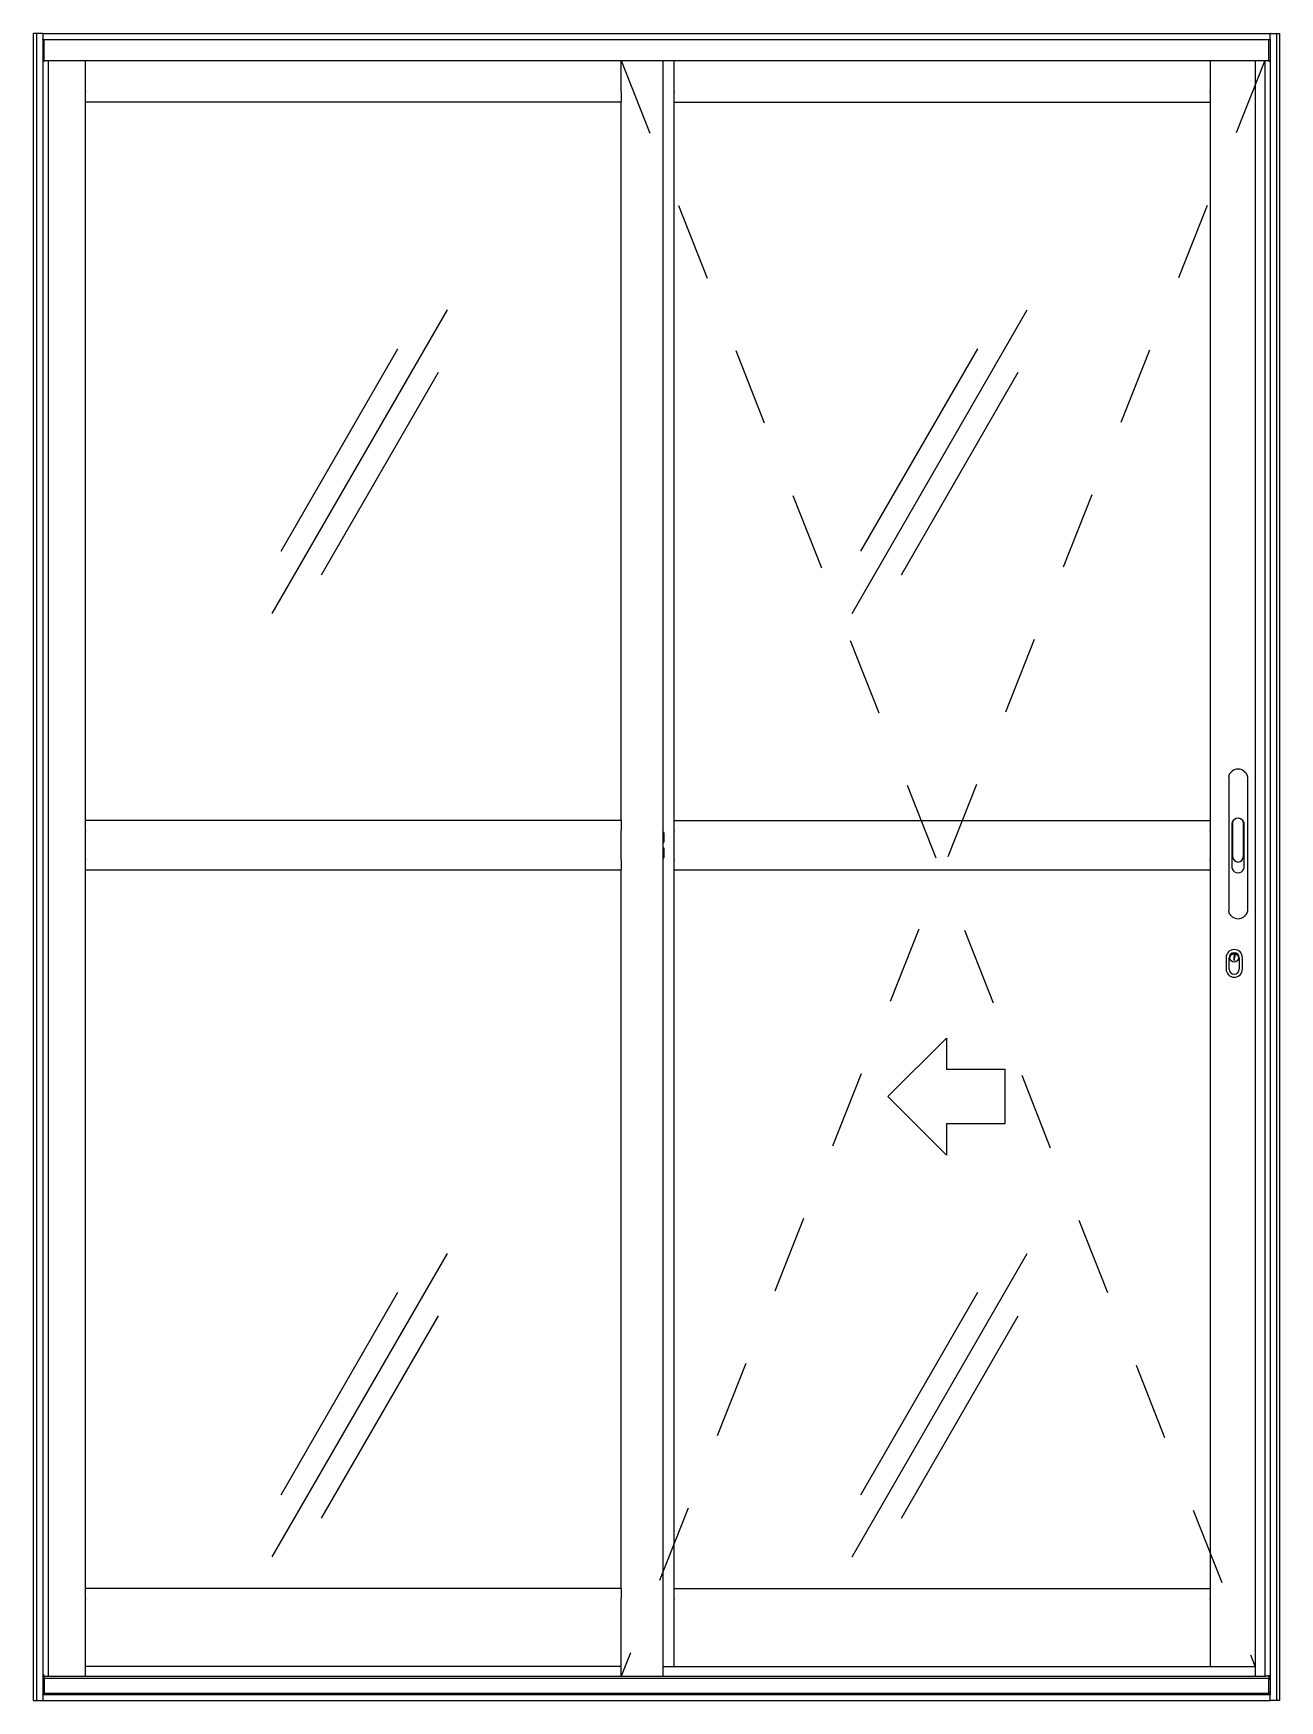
# Model space of a CAD drawing. Header units: millimetres. Extents: x 121.03 to 122.63, y 1065.91 to 1068.05.
import ezdxf

# ---------------------------------------------------------------- set-up
doc = ezdxf.new("R2010")
doc.units = ezdxf.units.MM
doc.header["$LTSCALE"] = 0.5
doc.linetypes.add('HIDDEN2', pattern=[0.1875, 0.125, -0.0625])
doc.layers.add('Gravia_Portas', color=1, linetype='Continuous')
doc.layers.add('Gravia_Portas_hidden2', color=1, linetype='HIDDEN2')

msp = doc.modelspace()

# ---------------------------------------------------------------- linework, layer by layer
at = {"layer": 'Gravia_Portas', "color": 2}
for p, q in [((121.0332, 1068.0468), (121.0336, 1068.0468)), ((121.0332, 1068.0468), (121.0332, 1065.9068)), ((121.0369, 1068.0468), (121.0336, 1068.0468)), ((121.0373, 1068.0468), (121.0369, 1068.0468)), ((121.0373, 1068.0468), (121.0377, 1068.0468)), ((121.0448, 1068.0468), (121.0377, 1068.0468)), ((121.0448, 1068.0468), (121.0452, 1068.0468)), ((121.0452, 1068.0464), (121.0452, 1068.0468)), ((121.0452, 1068.0468), (122.6212, 1068.0468)), ((122.6212, 1068.0468), (122.6212, 1068.0464)), ((122.6216, 1068.0468), (122.6212, 1068.0468)), ((122.6216, 1068.0468), (122.6287, 1068.0468)), ((122.6291, 1068.0468), (122.6287, 1068.0468)), ((122.6291, 1068.0468), (122.6295, 1068.0468)), ((122.6295, 1068.0468), (122.6328, 1068.0468)), ((122.6332, 1068.0468), (122.6328, 1068.0468)), ((122.6332, 1068.0468), (122.6332, 1065.9068)), ((121.0336, 1065.9068), (121.0332, 1065.9068)), ((121.0336, 1065.9068), (121.0369, 1065.9068)), ((121.0369, 1065.9068), (121.0373, 1065.9068)), ((121.0377, 1065.9068), (121.0373, 1065.9068)), ((121.0377, 1065.9068), (121.0448, 1065.9068)), ((121.0452, 1065.9068), (121.0448, 1065.9068)), ((121.0452, 1065.9068), (121.0452, 1065.9072)), ((121.0452, 1065.9068), (122.6212, 1065.9068)), ((122.6212, 1065.9072), (122.6212, 1065.9068)), ((122.6212, 1065.9068), (122.6216, 1065.9068)), ((122.6287, 1065.9068), (122.6216, 1065.9068)), ((122.6287, 1065.9068), (122.6291, 1065.9068)), ((122.6295, 1065.9068), (122.6291, 1065.9068)), ((122.6328, 1065.9068), (122.6295, 1065.9068)), ((122.6328, 1065.9068), (122.6332, 1065.9068))]:
    msp.add_line(p, q, dxfattribs=at)
at = {"layer": 'Gravia_Portas'}
for p, q in [((121.0373, 1068.0468), (121.0373, 1065.9068)), ((121.0452, 1068.0464), (121.0452, 1068.0393)), ((121.0452, 1068.0389), (121.0452, 1068.0393)), ((121.0452, 1068.0389), (122.6212, 1068.0389)), ((121.0452, 1068.0389), (121.0452, 1065.9147)), ((121.0472, 1068.0118), (121.0472, 1068.0389)), ((122.6192, 1068.0118), (122.6192, 1068.0389)), ((122.6212, 1068.0393), (122.6212, 1068.0464)), ((122.6212, 1068.0393), (122.6212, 1068.0389)), ((122.6212, 1068.0389), (122.6212, 1065.9147)), ((122.6291, 1068.0468), (122.6291, 1065.9068)), ((121.0472, 1068.0108), (121.0452, 1068.0108)), ((121.0472, 1068.0118), (122.6192, 1068.0118)), ((121.0472, 1068.0118), (121.0472, 1068.0108)), ((121.0522, 1068.0118), (121.0522, 1065.9383)), ((121.1, 1067.9727), (121.1, 1068.0118)), ((121.788, 1067.9727), (121.788, 1068.0118)), ((121.8418, 1065.9383), (121.8418, 1068.0118)), ((121.8559, 1067.9722), (121.8559, 1068.0118)), ((122.5439, 1068.0118), (122.5439, 1067.9722)), ((122.6017, 1068.0118), (122.6017, 1065.9383)), ((122.6142, 1068.0118), (122.6142, 1065.9383)), ((122.6192, 1068.0118), (122.6192, 1068.0108)), ((122.6212, 1068.0108), (122.6192, 1068.0108)), ((121.1, 1067.9727), (121.1, 1067.9718)), ((121.1, 1067.9594), (121.1, 1067.9718)), ((121.788, 1067.9718), (121.788, 1067.9727)), ((121.788, 1067.9718), (121.788, 1067.9594)), ((121.8559, 1067.9722), (121.8559, 1067.9713)), ((121.8559, 1067.9589), (121.8559, 1067.9713)), ((122.5439, 1067.9713), (122.5439, 1067.9722)), ((122.5439, 1067.9713), (122.5439, 1067.9589)), ((121.1, 1067.9594), (121.1, 1067.959)), ((121.1, 1067.0367), (121.1, 1067.959)), ((121.1, 1067.959), (121.788, 1067.959)), ((121.788, 1067.959), (121.788, 1067.9594)), ((121.788, 1067.0367), (121.788, 1067.959)), ((121.8559, 1067.9589), (121.8559, 1067.9585)), ((121.8559, 1067.9585), (122.5439, 1067.9585)), ((121.8559, 1067.0362), (121.8559, 1067.9585)), ((122.5439, 1067.9585), (122.5439, 1067.9589)), ((122.5439, 1067.9585), (122.5439, 1067.0362)), ((121.3398, 1067.3021), (121.5648, 1067.6918)), ((122.0842, 1067.3021), (122.3092, 1067.6918)), ((121.3513, 1067.382), (121.5013, 1067.6418)), ((122.0957, 1067.382), (122.2457, 1067.6418)), ((121.4032, 1067.352), (121.5532, 1067.6118)), ((122.1476, 1067.352), (122.2976, 1067.6118)), ((122.5678, 1067.0928), (122.5678, 1066.92)), ((122.5918, 1067.0928), (122.5918, 1066.92)), ((121.1, 1067.0367), (121.1, 1067.0363)), ((121.1, 1067.0367), (121.788, 1067.0367)), ((121.1, 1067.0238), (121.1, 1067.0363)), ((121.788, 1067.0363), (121.788, 1067.0367)), ((121.788, 1067.0363), (121.788, 1067.0238)), ((121.8559, 1067.0362), (121.8559, 1067.0358)), ((122.5439, 1067.0362), (121.8559, 1067.0362)), ((121.8559, 1067.0233), (121.8559, 1067.0358)), ((122.5439, 1067.0358), (122.5439, 1067.0362)), ((122.5439, 1067.0358), (122.5439, 1067.0233)), ((122.5719, 1067.0314), (122.5719, 1066.9773)), ((122.5732, 1066.9898), (122.5732, 1067.0346)), ((122.5865, 1067.0346), (122.5865, 1066.9898)), ((122.5878, 1066.9773), (122.5878, 1067.0314)), ((121.1, 1067.0238), (121.1, 1067.023)), ((121.1, 1066.9868), (121.1, 1067.023)), ((121.788, 1067.023), (121.788, 1067.0238)), ((121.788, 1066.9868), (121.788, 1067.023)), ((121.843, 1067.0096), (121.843, 1067.0202)), ((121.8559, 1067.0233), (121.8559, 1067.0225)), ((121.8559, 1066.9863), (121.8559, 1067.0225)), ((122.5439, 1067.0225), (122.5439, 1067.0233)), ((122.5439, 1067.0225), (122.5439, 1066.9863)), ((121.1, 1066.9868), (121.1, 1066.9859)), ((121.1, 1066.9735), (121.1, 1066.9859)), ((121.788, 1066.9859), (121.788, 1066.9868)), ((121.788, 1066.9859), (121.788, 1066.9735)), ((121.843, 1066.9896), (121.843, 1067.0002)), ((121.8559, 1066.9863), (121.8559, 1066.9854)), ((121.8559, 1066.973), (121.8559, 1066.9854)), ((122.5439, 1066.9854), (122.5439, 1066.9863)), ((122.5439, 1066.9854), (122.5439, 1066.973)), ((121.1, 1066.9735), (121.1, 1066.9731)), ((121.1, 1066.0508), (121.1, 1066.9731)), ((121.1, 1066.9731), (121.788, 1066.9731)), ((121.788, 1066.9731), (121.788, 1066.9735)), ((121.788, 1066.0508), (121.788, 1066.9731)), ((121.8559, 1066.973), (121.8559, 1066.9726)), ((122.5439, 1066.9726), (121.8559, 1066.9726)), ((121.8559, 1066.0503), (121.8559, 1066.9726)), ((122.5439, 1066.9726), (122.5439, 1066.973)), ((122.5439, 1066.9726), (122.5439, 1066.0503)), ((122.5644, 1066.8603), (122.5644, 1066.8458)), ((122.5684, 1066.8458), (122.5684, 1066.8603)), ((122.5743, 1066.8652), (122.5743, 1066.8639)), ((122.5743, 1066.8639), (122.5752, 1066.8634)), ((122.5752, 1066.8624), (122.5743, 1066.8611)), ((122.5743, 1066.8611), (122.5743, 1066.8572)), ((122.5743, 1066.8572), (122.5752, 1066.8572)), ((122.5752, 1066.8634), (122.5752, 1066.8624)), ((122.5752, 1066.8603), (122.576, 1066.8619)), ((122.5752, 1066.8572), (122.5752, 1066.8603)), ((122.576, 1066.8619), (122.576, 1066.8652)), ((122.5814, 1066.8603), (122.5814, 1066.8458)), ((122.5854, 1066.8458), (122.5854, 1066.8603)), ((121.3398, 1066.0912), (121.5648, 1066.4809)), ((122.0842, 1066.0912), (122.3092, 1066.4809)), ((121.3513, 1066.1711), (121.5013, 1066.4309)), ((122.0957, 1066.1711), (122.2457, 1066.4309)), ((121.4032, 1066.1411), (121.5532, 1066.4009)), ((122.1476, 1066.1411), (122.2976, 1066.4009)), ((121.788, 1066.0508), (121.1, 1066.0508)), ((121.1, 1066.0508), (121.1, 1066.0504)), ((121.1, 1066.0379), (121.1, 1066.0504)), ((121.788, 1066.0504), (121.788, 1066.0508)), ((121.788, 1066.0504), (121.788, 1066.0379)), ((122.5439, 1066.0503), (121.8559, 1066.0503)), ((121.8559, 1066.0503), (121.8559, 1066.0499)), ((121.8559, 1066.0374), (121.8559, 1066.0499)), ((122.5439, 1066.0499), (122.5439, 1066.0503)), ((122.5439, 1066.0499), (122.5439, 1066.0374)), ((121.1, 1066.0379), (121.1, 1066.0371)), ((121.1, 1065.9383), (121.1, 1066.0371)), ((121.788, 1066.0371), (121.788, 1066.0379)), ((121.788, 1065.9383), (121.788, 1066.0371)), ((121.8559, 1066.0374), (121.8559, 1066.0366)), ((121.8559, 1065.9503), (121.8559, 1066.0366)), ((122.5439, 1066.0366), (122.5439, 1066.0374)), ((122.5439, 1066.0366), (122.5439, 1065.9503)), ((121.0472, 1065.9393), (121.0452, 1065.9393)), ((121.0472, 1065.9343), (121.0452, 1065.9343)), ((121.0472, 1065.9361), (121.0472, 1065.9393)), ((121.0472, 1065.9383), (122.6143, 1065.9383)), ((121.0472, 1065.9343), (121.0472, 1065.9361)), ((122.6192, 1065.9353), (121.0472, 1065.9353)), ((121.0472, 1065.9343), (121.0472, 1065.9172)), ((121.788, 1065.9508), (121.1, 1065.9508)), ((121.788, 1065.9508), (121.1, 1065.9508)), ((121.8556, 1065.9503), (121.8418, 1065.9503)), ((121.8556, 1065.9503), (121.8559, 1065.9503)), ((122.5439, 1065.9503), (121.8559, 1065.9503)), ((122.5439, 1065.9503), (122.5442, 1065.9503)), ((122.6017, 1065.9503), (122.5442, 1065.9503)), ((122.6143, 1065.9383), (122.6149, 1065.9383)), ((122.6192, 1065.9383), (122.6149, 1065.9383)), ((122.6192, 1065.9393), (122.6192, 1065.9361)), ((122.6192, 1065.9361), (122.6192, 1065.9343)), ((122.6192, 1065.9172), (122.6192, 1065.9343)), ((122.6212, 1065.9343), (122.6192, 1065.9343)), ((121.0472, 1065.9172), (121.0452, 1065.9172)), ((121.0452, 1065.9143), (121.0452, 1065.9147)), ((121.0452, 1065.9147), (122.6212, 1065.9147)), ((121.0452, 1065.9143), (121.0452, 1065.9072)), ((121.0472, 1065.9162), (121.0472, 1065.9172)), ((121.0472, 1065.9162), (122.6192, 1065.9162)), ((121.0472, 1065.9162), (121.0472, 1065.9147)), ((122.6192, 1065.9172), (122.6192, 1065.9162)), ((122.6212, 1065.9172), (122.6192, 1065.9172)), ((122.6192, 1065.9147), (122.6192, 1065.9162)), ((122.6212, 1065.9147), (122.6212, 1065.9143)), ((122.6212, 1065.9072), (122.6212, 1065.9143))]:
    msp.add_line(p, q, dxfattribs=at)
for points in [[(122.5678, 1067.0928), (122.5678, 1067.0928), (122.5678, 1067.0928), (122.5678, 1067.0929), (122.5678, 1067.0929), (122.5679, 1067.093), (122.5679, 1067.093), (122.5679, 1067.0931), (122.5679, 1067.0931), (122.5679, 1067.0932), (122.5679, 1067.0932), (122.5679, 1067.0933), (122.5679, 1067.0933), (122.568, 1067.0934), (122.568, 1067.0935), (122.568, 1067.0935), (122.568, 1067.0936), (122.568, 1067.0936), (122.568, 1067.0937), (122.5681, 1067.0937), (122.5681, 1067.0938), (122.5681, 1067.0938), (122.5681, 1067.0939), (122.5681, 1067.094), (122.5682, 1067.094)], [(122.5682, 1067.094), (122.5683, 1067.0943), (122.5684, 1067.0946), (122.5685, 1067.0949), (122.5686, 1067.0952), (122.5687, 1067.0955), (122.5689, 1067.0957), (122.569, 1067.096), (122.5692, 1067.0963), (122.5693, 1067.0965), (122.5695, 1067.0968), (122.5697, 1067.0971), (122.5699, 1067.0973), (122.57, 1067.0976), (122.5702, 1067.0978), (122.5704, 1067.098), (122.5706, 1067.0983), (122.5708, 1067.0985), (122.571, 1067.0987), (122.5713, 1067.0989), (122.5715, 1067.0991), (122.5717, 1067.0993), (122.5719, 1067.0995), (122.5722, 1067.0997), (122.5724, 1067.0999)], [(122.5872, 1067.0999), (122.5875, 1067.0997), (122.5877, 1067.0995), (122.5879, 1067.0993), (122.5881, 1067.0991), (122.5884, 1067.0989), (122.5886, 1067.0987), (122.5888, 1067.0985), (122.589, 1067.0983), (122.5892, 1067.098), (122.5894, 1067.0978), (122.5896, 1067.0976), (122.5898, 1067.0973), (122.5899, 1067.0971), (122.5901, 1067.0968), (122.5903, 1067.0965), (122.5904, 1067.0963), (122.5906, 1067.096), (122.5907, 1067.0957), (122.5909, 1067.0955), (122.591, 1067.0952), (122.5911, 1067.0949), (122.5913, 1067.0946), (122.5914, 1067.0943), (122.5915, 1067.094)], [(122.5915, 1067.094), (122.5915, 1067.094), (122.5915, 1067.0939), (122.5915, 1067.0938), (122.5915, 1067.0938), (122.5916, 1067.0937), (122.5916, 1067.0937), (122.5916, 1067.0936), (122.5916, 1067.0936), (122.5916, 1067.0935), (122.5916, 1067.0935), (122.5917, 1067.0934), (122.5917, 1067.0933), (122.5917, 1067.0933), (122.5917, 1067.0932), (122.5917, 1067.0932), (122.5917, 1067.0931), (122.5917, 1067.0931), (122.5918, 1067.093), (122.5918, 1067.093), (122.5918, 1067.0929), (122.5918, 1067.0929), (122.5918, 1067.0928), (122.5918, 1067.0928), (122.5918, 1067.0928)], [(122.5724, 1067.0343), (122.5724, 1067.0342), (122.5723, 1067.0341), (122.5723, 1067.034), (122.5722, 1067.0339), (122.5722, 1067.0338), (122.5722, 1067.0336), (122.5721, 1067.0335), (122.5721, 1067.0334), (122.5721, 1067.0333), (122.572, 1067.0332), (122.572, 1067.033), (122.572, 1067.0329), (122.572, 1067.0328), (122.572, 1067.0327), (122.5719, 1067.0325), (122.5719, 1067.0324), (122.5719, 1067.0323), (122.5719, 1067.0322), (122.5719, 1067.0321), (122.5719, 1067.0319), (122.5719, 1067.0318), (122.5719, 1067.0317), (122.5719, 1067.0316), (122.5719, 1067.0314)], [(122.5878, 1067.0314), (122.5878, 1067.0316), (122.5878, 1067.0317), (122.5878, 1067.0318), (122.5877, 1067.0319), (122.5877, 1067.0321), (122.5877, 1067.0322), (122.5877, 1067.0323), (122.5877, 1067.0324), (122.5877, 1067.0325), (122.5877, 1067.0327), (122.5876, 1067.0328), (122.5876, 1067.0329), (122.5876, 1067.033), (122.5876, 1067.0332), (122.5875, 1067.0333), (122.5875, 1067.0334), (122.5875, 1067.0335), (122.5875, 1067.0336), (122.5874, 1067.0338), (122.5874, 1067.0339), (122.5873, 1067.034), (122.5873, 1067.0341), (122.5873, 1067.0342), (122.5872, 1067.0343)], [(122.5719, 1066.9773), (122.5719, 1066.9772), (122.5719, 1066.9771), (122.5719, 1066.977), (122.5719, 1066.9769), (122.5719, 1066.9767), (122.5719, 1066.9766), (122.5719, 1066.9765), (122.5719, 1066.9764), (122.5719, 1066.9762), (122.572, 1066.9761), (122.572, 1066.976), (122.572, 1066.9759), (122.572, 1066.9758), (122.572, 1066.9756), (122.5721, 1066.9755), (122.5721, 1066.9754), (122.5721, 1066.9753), (122.5722, 1066.9752), (122.5722, 1066.975), (122.5722, 1066.9749), (122.5723, 1066.9748), (122.5723, 1066.9747), (122.5724, 1066.9746), (122.5724, 1066.9744)], [(122.5872, 1066.9744), (122.5873, 1066.9746), (122.5873, 1066.9747), (122.5873, 1066.9748), (122.5874, 1066.9749), (122.5874, 1066.975), (122.5875, 1066.9752), (122.5875, 1066.9753), (122.5875, 1066.9754), (122.5875, 1066.9755), (122.5876, 1066.9756), (122.5876, 1066.9758), (122.5876, 1066.9759), (122.5876, 1066.976), (122.5877, 1066.9761), (122.5877, 1066.9762), (122.5877, 1066.9764), (122.5877, 1066.9765), (122.5877, 1066.9766), (122.5877, 1066.9767), (122.5877, 1066.9769), (122.5878, 1066.977), (122.5878, 1066.9771), (122.5878, 1066.9772), (122.5878, 1066.9773)], [(122.5682, 1066.9188), (122.5681, 1066.9188), (122.5681, 1066.9189), (122.5681, 1066.9189), (122.5681, 1066.919), (122.5681, 1066.9191), (122.568, 1066.9191), (122.568, 1066.9192), (122.568, 1066.9192), (122.568, 1066.9193), (122.568, 1066.9193), (122.568, 1066.9194), (122.5679, 1066.9194), (122.5679, 1066.9195), (122.5679, 1066.9196), (122.5679, 1066.9196), (122.5679, 1066.9197), (122.5679, 1066.9197), (122.5679, 1066.9198), (122.5679, 1066.9198), (122.5678, 1066.9199), (122.5678, 1066.9199), (122.5678, 1066.92), (122.5678, 1066.92), (122.5678, 1066.92)], [(122.5724, 1066.9129), (122.5722, 1066.9131), (122.5719, 1066.9132), (122.5717, 1066.9134), (122.5715, 1066.9136), (122.5713, 1066.9139), (122.571, 1066.9141), (122.5708, 1066.9143), (122.5706, 1066.9145), (122.5704, 1066.9148), (122.5702, 1066.915), (122.57, 1066.9152), (122.5699, 1066.9155), (122.5697, 1066.9157), (122.5695, 1066.916), (122.5693, 1066.9162), (122.5692, 1066.9165), (122.569, 1066.9168), (122.5689, 1066.9171), (122.5687, 1066.9173), (122.5686, 1066.9176), (122.5685, 1066.9179), (122.5684, 1066.9182), (122.5683, 1066.9185), (122.5682, 1066.9188)], [(122.5915, 1066.9188), (122.5914, 1066.9185), (122.5913, 1066.9182), (122.5911, 1066.9179), (122.591, 1066.9176), (122.5909, 1066.9173), (122.5907, 1066.9171), (122.5906, 1066.9168), (122.5904, 1066.9165), (122.5903, 1066.9162), (122.5901, 1066.916), (122.5899, 1066.9157), (122.5898, 1066.9155), (122.5896, 1066.9152), (122.5894, 1066.915), (122.5892, 1066.9148), (122.589, 1066.9145), (122.5888, 1066.9143), (122.5886, 1066.9141), (122.5884, 1066.9139), (122.5881, 1066.9136), (122.5879, 1066.9134), (122.5877, 1066.9132), (122.5875, 1066.9131), (122.5872, 1066.9129)], [(122.5918, 1066.92), (122.5918, 1066.92), (122.5918, 1066.92), (122.5918, 1066.9199), (122.5918, 1066.9199), (122.5918, 1066.9198), (122.5918, 1066.9198), (122.5917, 1066.9197), (122.5917, 1066.9197), (122.5917, 1066.9196), (122.5917, 1066.9196), (122.5917, 1066.9195), (122.5917, 1066.9194), (122.5917, 1066.9194), (122.5916, 1066.9193), (122.5916, 1066.9193), (122.5916, 1066.9192), (122.5916, 1066.9192), (122.5916, 1066.9191), (122.5916, 1066.9191), (122.5915, 1066.919), (122.5915, 1066.9189), (122.5915, 1066.9189), (122.5915, 1066.9188), (122.5915, 1066.9188)]]:
    msp.add_lwpolyline(points, dxfattribs=at)
msp.add_lwpolyline([(122.1304, 1066.6821), (122.2054, 1066.7571), (122.2054, 1066.7171), (122.2804, 1066.7171), (122.2804, 1066.6471), (122.2054, 1066.6471), (122.2054, 1066.6071), (122.1304, 1066.6821)], close=True, dxfattribs=at)
msp.add_circle((122.5749, 1066.8603), 0.0055, dxfattribs=at)
for centre, radius, start, end in [((122.5798, 1067.0901), 0.0123, 53.0136, 126.9864), ((122.5798, 1067.0314), 0.00795, 21.4374, 158.5626), ((122.5798, 1067.0346), 0.00665, 167.4699, 180), ((122.5798, 1067.0346), 0.00665, 0, 12.5301), ((121.8418, 1067.0202), 0.0012, 0, 90), ((121.8418, 1067.0096), 0.0012, 270, 0), ((121.8418, 1067.0002), 0.0012, 0, 90), ((121.8418, 1066.9896), 0.0012, 270, 0), ((122.5798, 1066.9898), 0.00665, 180, 0), ((122.5798, 1066.9773), 0.00795, 201.4374, 338.5626), ((122.5798, 1066.9227), 0.0123, 233.0136, 306.9864), ((122.5749, 1066.8603), 0.0105, 0, 180), ((122.5749, 1066.8603), 0.0065, 0, 180), ((122.5749, 1066.8603), 0.005, 77.6775, 97.1764), ((122.5749, 1066.8458), 0.0105, 180, 0), ((122.5749, 1066.8458), 0.0065, 180, 0)]:
    msp.add_arc(centre, radius, start, end, dxfattribs=at)
at = {"layer": 'Gravia_Portas_hidden2'}
for p, q in [((121.788, 1068.0118), (122.6017, 1065.9503)), ((122.6142, 1068.0118), (121.788, 1065.9383))]:
    msp.add_line(p, q, dxfattribs=at)

doc.saveas('drawing.dxf')
